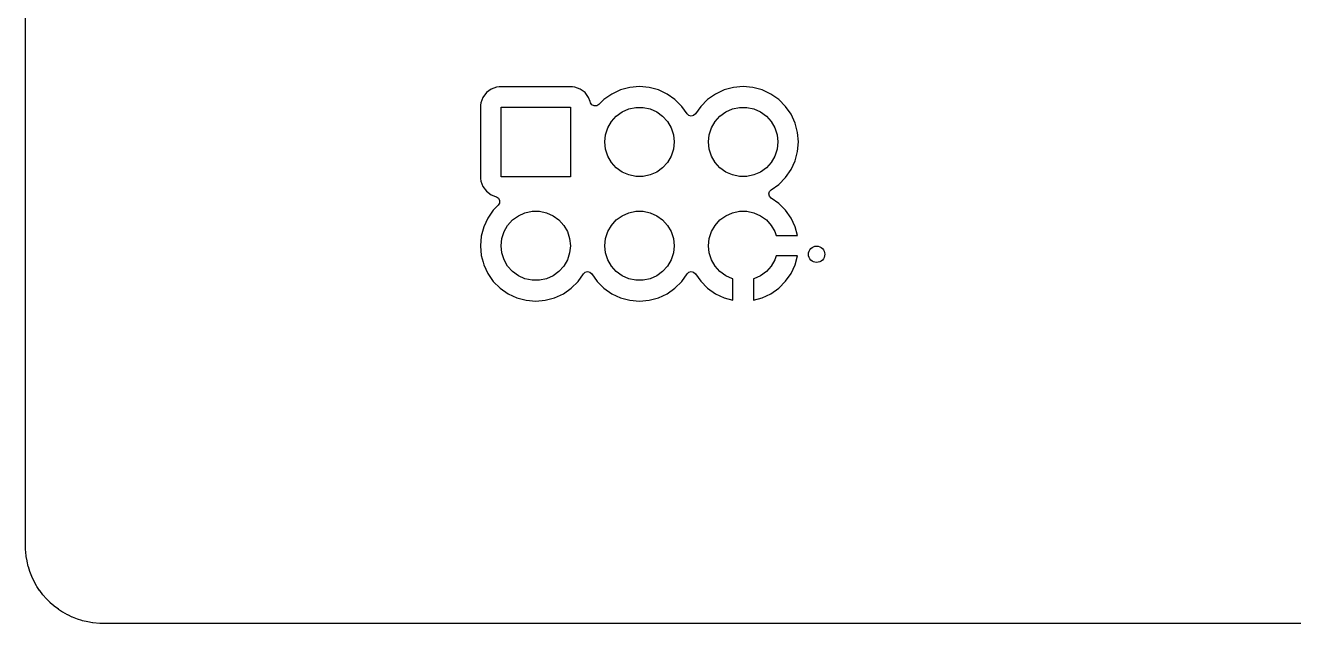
# Model space of a CAD drawing. Extents: x 5.05 to 8.3, y -4.1 to -1.1.
# Drawn here: x 5.05 to 6.273, y -4.1 to -3.523 of the extents above; entities that cross this region are included whole.
import ezdxf

# ---------------------------------------------------------------- set-up
doc = ezdxf.new("R2010")
doc.units = 0
doc.header["$MEASUREMENT"] = 0
doc.layers.add('BLACK', color=7, linetype='CONTINUOUS')

msp = doc.modelspace()

# ---------------------------------------------------------------- linework, layer by layer
at = {"layer": 'BLACK', "linetype": 'CONTINUOUS'}
for p, q in [((5.05002, -3.56485), (5.05002, -3.45591)), ((5.05002, -3.73583), (5.05002, -3.56485)), ((5.50443, -3.58291), (5.49912, -3.58489)), ((5.50678, -3.58266), (5.50443, -3.58291)), ((5.57748, -3.58266), (5.50678, -3.58266)), ((5.57982, -3.58291), (5.57748, -3.58266)), ((5.57748, -3.58266), (5.57748, -3.58266)), ((5.58513, -3.58489), (5.57982, -3.58291)), ((5.64213, -3.58245), (5.63286, -3.58327)), ((5.65139, -3.58327), (5.64213, -3.58245)), ((5.74213, -3.58245), (5.73286, -3.58327)), ((5.75139, -3.58327), (5.74213, -3.58245)), ((5.49119, -3.59282), (5.48921, -3.59813)), ((5.49458, -3.58829), (5.49119, -3.59282)), ((5.49912, -3.58489), (5.49458, -3.58829)), ((5.58967, -3.58829), (5.58513, -3.58489)), ((5.59306, -3.59282), (5.58967, -3.58829)), ((5.59455, -3.59681), (5.59306, -3.59282)), ((5.60782, -3.59494), (5.60302, -3.59974)), ((5.61544, -3.5896), (5.60782, -3.59494)), ((5.62387, -3.58567), (5.61544, -3.5896)), ((5.63286, -3.58327), (5.62387, -3.58567)), ((5.65797, -3.58503), (5.65139, -3.58327)), ((5.66038, -3.58567), (5.65797, -3.58503)), ((5.66881, -3.5896), (5.66038, -3.58567)), ((5.67643, -3.59494), (5.66881, -3.5896)), ((5.68301, -3.60152), (5.67643, -3.59494)), ((5.67643, -3.59494), (5.67643, -3.59494)), ((5.70782, -3.59494), (5.70124, -3.60152)), ((5.71544, -3.5896), (5.70782, -3.59494)), ((5.72387, -3.58567), (5.71544, -3.5896)), ((5.73286, -3.58327), (5.72387, -3.58567)), ((5.75797, -3.58503), (5.75139, -3.58327)), ((5.76038, -3.58567), (5.75797, -3.58503)), ((5.76881, -3.5896), (5.76038, -3.58567)), ((5.77643, -3.59494), (5.76881, -3.5896)), ((5.78301, -3.60152), (5.77643, -3.59494)), ((5.48921, -3.59813), (5.48896, -3.60048)), ((5.48896, -3.60048), (5.48896, -3.67118)), ((5.50866, -3.66929), (5.50866, -3.60236)), ((5.50866, -3.60236), (5.57559, -3.60236)), ((5.57559, -3.60236), (5.57559, -3.66929)), ((5.59499, -3.598), (5.59455, -3.59681)), ((5.59637, -3.59998), (5.59499, -3.598)), ((5.59853, -3.60106), (5.59637, -3.59998)), ((5.60094, -3.60097), (5.59853, -3.60106)), ((5.60302, -3.59974), (5.60094, -3.60097)), ((5.61973, -3.61096), (5.62539, -3.60685)), ((5.62539, -3.60685), (5.63178, -3.604)), ((5.63178, -3.604), (5.63863, -3.60255)), ((5.63863, -3.60255), (5.64562, -3.60255)), ((5.64562, -3.60255), (5.65247, -3.604)), ((5.65247, -3.604), (5.65886, -3.60685)), ((5.65886, -3.60685), (5.66452, -3.61096)), ((5.68813, -3.60883), (5.68301, -3.60152)), ((5.70124, -3.60152), (5.69612, -3.60883)), ((5.71973, -3.61096), (5.72539, -3.60685)), ((5.72539, -3.60685), (5.73178, -3.604)), ((5.73178, -3.604), (5.73863, -3.60255)), ((5.73863, -3.60255), (5.74562, -3.60255)), ((5.74562, -3.60255), (5.75247, -3.604)), ((5.75247, -3.604), (5.75886, -3.60685)), ((5.75886, -3.60685), (5.76452, -3.61096)), ((5.78835, -3.60914), (5.78301, -3.60152)), ((5.61155, -3.62222), (5.61505, -3.61616)), ((5.61505, -3.61616), (5.61973, -3.61096)), ((5.66452, -3.61096), (5.6692, -3.61616)), ((5.6692, -3.61616), (5.6727, -3.62222)), ((5.68987, -3.61036), (5.68813, -3.60883)), ((5.69213, -3.61091), (5.68987, -3.61036)), ((5.69438, -3.61036), (5.69213, -3.61091)), ((5.69612, -3.60883), (5.69438, -3.61036)), ((5.71155, -3.62222), (5.71505, -3.61616)), ((5.71505, -3.61616), (5.71973, -3.61096)), ((5.76452, -3.61096), (5.7692, -3.61616)), ((5.7692, -3.61616), (5.7727, -3.62222)), ((5.79228, -3.61757), (5.78835, -3.60914)), ((5.79469, -3.62656), (5.79228, -3.61757)), ((5.60866, -3.63583), (5.60939, -3.62887)), ((5.60939, -3.62887), (5.61155, -3.62222)), ((5.6727, -3.62222), (5.67486, -3.62887)), ((5.67486, -3.62887), (5.67559, -3.63583)), ((5.70866, -3.63583), (5.70939, -3.62887)), ((5.70939, -3.62887), (5.71155, -3.62222)), ((5.7727, -3.62222), (5.77486, -3.62887)), ((5.77486, -3.62887), (5.77559, -3.63583)), ((5.7955, -3.63583), (5.79469, -3.62656)), ((5.60939, -3.64278), (5.60866, -3.63583)), ((5.61155, -3.64944), (5.60939, -3.64278)), ((5.67486, -3.64278), (5.6727, -3.64944)), ((5.67559, -3.63583), (5.67486, -3.64278)), ((5.70939, -3.64278), (5.70866, -3.63583)), ((5.71155, -3.64944), (5.70939, -3.64278)), ((5.77486, -3.64278), (5.7727, -3.64944)), ((5.77559, -3.63583), (5.77486, -3.64278)), ((5.79469, -3.64509), (5.7955, -3.63583)), ((5.61505, -3.6555), (5.61155, -3.64944)), ((5.61973, -3.6607), (5.61505, -3.6555)), ((5.6692, -3.6555), (5.66452, -3.6607)), ((5.6727, -3.64944), (5.6692, -3.6555)), ((5.71505, -3.6555), (5.71155, -3.64944)), ((5.71973, -3.6607), (5.71505, -3.6555)), ((5.7692, -3.6555), (5.76452, -3.6607)), ((5.7727, -3.64944), (5.7692, -3.6555)), ((5.78835, -3.66251), (5.79228, -3.65408)), ((5.79228, -3.65408), (5.79469, -3.64509)), ((5.62539, -3.66481), (5.61973, -3.6607)), ((5.63178, -3.66765), (5.62539, -3.66481)), ((5.63863, -3.66911), (5.63178, -3.66765)), ((5.65247, -3.66765), (5.64562, -3.66911)), ((5.65886, -3.66481), (5.65247, -3.66765)), ((5.66452, -3.6607), (5.65886, -3.66481)), ((5.72539, -3.66481), (5.71973, -3.6607)), ((5.73178, -3.66765), (5.72539, -3.66481)), ((5.73863, -3.66911), (5.73178, -3.66765)), ((5.75247, -3.66765), (5.74562, -3.66911)), ((5.75886, -3.66481), (5.75247, -3.66765)), ((5.76452, -3.6607), (5.75886, -3.66481)), ((5.78301, -3.67013), (5.78835, -3.66251)), ((5.48896, -3.67118), (5.48921, -3.67352)), ((5.48921, -3.67352), (5.4902, -3.67618)), ((5.4902, -3.67618), (5.49119, -3.67883)), ((5.49119, -3.67883), (5.49458, -3.68337)), ((5.57559, -3.66929), (5.50866, -3.66929)), ((5.64562, -3.66911), (5.63863, -3.66911)), ((5.74562, -3.66911), (5.73863, -3.66911)), ((5.76911, -3.68184), (5.77643, -3.67671)), ((5.77643, -3.67671), (5.78301, -3.67013)), ((5.49458, -3.68337), (5.49912, -3.68676)), ((5.49912, -3.68676), (5.50348, -3.68839)), ((5.50348, -3.68839), (5.50429, -3.68869)), ((5.50429, -3.68869), (5.50628, -3.69007)), ((5.50628, -3.69007), (5.50736, -3.69223)), ((5.50736, -3.69223), (5.50727, -3.69464)), ((5.76703, -3.68584), (5.76758, -3.68358)), ((5.76758, -3.68809), (5.76703, -3.68584)), ((5.76758, -3.68358), (5.76911, -3.68184)), ((5.76911, -3.68984), (5.76758, -3.68809)), ((5.77642, -3.69496), (5.76911, -3.68984)), ((5.50124, -3.70152), (5.4959, -3.70914)), ((5.50604, -3.69672), (5.50124, -3.70152)), ((5.50727, -3.69464), (5.50604, -3.69672)), ((5.52539, -3.70685), (5.53178, -3.704)), ((5.53178, -3.704), (5.53863, -3.70255)), ((5.53863, -3.70255), (5.54562, -3.70255)), ((5.54562, -3.70255), (5.55247, -3.704)), ((5.55247, -3.704), (5.55886, -3.70685)), ((5.62539, -3.70685), (5.63178, -3.704)), ((5.63178, -3.704), (5.63863, -3.70255)), ((5.63863, -3.70255), (5.64562, -3.70255)), ((5.64562, -3.70255), (5.65247, -3.704)), ((5.65247, -3.704), (5.65886, -3.70685)), ((5.72539, -3.70685), (5.73178, -3.704)), ((5.73178, -3.704), (5.73863, -3.70255)), ((5.73863, -3.70255), (5.74562, -3.70255)), ((5.74562, -3.70255), (5.75247, -3.704)), ((5.75247, -3.704), (5.75886, -3.70685)), ((5.783, -3.70153), (5.77642, -3.69496)), ((5.78833, -3.70915), (5.783, -3.70153)), ((5.49197, -3.71757), (5.48956, -3.72656)), ((5.4959, -3.70914), (5.49197, -3.71757)), ((5.51155, -3.72222), (5.51505, -3.71616)), ((5.51505, -3.71616), (5.51973, -3.71096)), ((5.51973, -3.71096), (5.52539, -3.70685)), ((5.55886, -3.70685), (5.56452, -3.71096)), ((5.56452, -3.71096), (5.5692, -3.71616)), ((5.5692, -3.71616), (5.5727, -3.72222)), ((5.61155, -3.72222), (5.61505, -3.71616)), ((5.61505, -3.71616), (5.61973, -3.71096)), ((5.61973, -3.71096), (5.62539, -3.70685)), ((5.65886, -3.70685), (5.66452, -3.71096)), ((5.66452, -3.71096), (5.6692, -3.71616)), ((5.6692, -3.71616), (5.6727, -3.72222)), ((5.71155, -3.72222), (5.71505, -3.71616)), ((5.71505, -3.71616), (5.71973, -3.71096)), ((5.71973, -3.71096), (5.72539, -3.70685)), ((5.75886, -3.70685), (5.76452, -3.71096)), ((5.76452, -3.71096), (5.7692, -3.71616)), ((5.7692, -3.71616), (5.7727, -3.72222)), ((5.79226, -3.71758), (5.78833, -3.70915)), ((5.79451, -3.72598), (5.79226, -3.71758)), ((5.48956, -3.72656), (5.48875, -3.73583)), ((5.50866, -3.73583), (5.50939, -3.72887)), ((5.50939, -3.72887), (5.51155, -3.72222)), ((5.5727, -3.72222), (5.57486, -3.72887)), ((5.57486, -3.72887), (5.57559, -3.73583)), ((5.60866, -3.73583), (5.60939, -3.72887)), ((5.60939, -3.72887), (5.61155, -3.72222)), ((5.6727, -3.72222), (5.67486, -3.72887)), ((5.67486, -3.72887), (5.67559, -3.73583)), ((5.70866, -3.73583), (5.70939, -3.72887)), ((5.70939, -3.72887), (5.71155, -3.72222)), ((5.7727, -3.72222), (5.77392, -3.72598)), ((5.77392, -3.72598), (5.79451, -3.72598)), ((5.79451, -3.72598), (5.79451, -3.72598)), ((5.05002, -3.86417), (5.05002, -3.73583)), ((5.48875, -3.73583), (5.48956, -3.74509)), ((5.50939, -3.74278), (5.50866, -3.73583)), ((5.57559, -3.73583), (5.57486, -3.74278)), ((5.60939, -3.74278), (5.60866, -3.73583)), ((5.67559, -3.73583), (5.67486, -3.74278)), ((5.70939, -3.74278), (5.70866, -3.73583)), ((5.48956, -3.74509), (5.49133, -3.75167)), ((5.49133, -3.75167), (5.49197, -3.75408)), ((5.49197, -3.75408), (5.4959, -3.76251)), ((5.51155, -3.74944), (5.50939, -3.74278)), ((5.51505, -3.7555), (5.51155, -3.74944)), ((5.5727, -3.74944), (5.5692, -3.7555)), ((5.57486, -3.74278), (5.5727, -3.74944)), ((5.61155, -3.74944), (5.60939, -3.74278)), ((5.61505, -3.7555), (5.61155, -3.74944)), ((5.6727, -3.74944), (5.6692, -3.7555)), ((5.67486, -3.74278), (5.6727, -3.74944)), ((5.71155, -3.74944), (5.70939, -3.74278)), ((5.71505, -3.7555), (5.71155, -3.74944)), ((5.7727, -3.74944), (5.7692, -3.7555)), ((5.77392, -3.74567), (5.7727, -3.74944)), ((5.79451, -3.74567), (5.77392, -3.74567)), ((5.78833, -3.7625), (5.79226, -3.75407)), ((5.79226, -3.75407), (5.79451, -3.74567)), ((5.4959, -3.76251), (5.50124, -3.77013)), ((5.51973, -3.7607), (5.51505, -3.7555)), ((5.52539, -3.76481), (5.51973, -3.7607)), ((5.53178, -3.76765), (5.52539, -3.76481)), ((5.55886, -3.76481), (5.55247, -3.76765)), ((5.56452, -3.7607), (5.55886, -3.76481)), ((5.5692, -3.7555), (5.56452, -3.7607)), ((5.58301, -3.77013), (5.58813, -3.76283)), ((5.58813, -3.76283), (5.58987, -3.7613)), ((5.58987, -3.7613), (5.59213, -3.76075)), ((5.59213, -3.76075), (5.59438, -3.7613)), ((5.59438, -3.7613), (5.59612, -3.76283)), ((5.59612, -3.76283), (5.60124, -3.77013)), ((5.61973, -3.7607), (5.61505, -3.7555)), ((5.62539, -3.76481), (5.61973, -3.7607)), ((5.63178, -3.76765), (5.62539, -3.76481)), ((5.65886, -3.76481), (5.65247, -3.76765)), ((5.66452, -3.7607), (5.65886, -3.76481)), ((5.6692, -3.7555), (5.66452, -3.7607)), ((5.68301, -3.77013), (5.68814, -3.76281)), ((5.68814, -3.76281), (5.68988, -3.76128)), ((5.68988, -3.76128), (5.69214, -3.76073)), ((5.69214, -3.76073), (5.69439, -3.76128)), ((5.69439, -3.76128), (5.69614, -3.76281)), ((5.69614, -3.76281), (5.70126, -3.77012)), ((5.71973, -3.7607), (5.71505, -3.7555)), ((5.72539, -3.76481), (5.71973, -3.7607)), ((5.73178, -3.76765), (5.72539, -3.76481)), ((5.75886, -3.76481), (5.75247, -3.76765)), ((5.76452, -3.7607), (5.75886, -3.76481)), ((5.7692, -3.7555), (5.76452, -3.7607)), ((5.783, -3.77012), (5.78833, -3.7625)), ((5.50124, -3.77013), (5.50782, -3.77671)), ((5.50782, -3.77671), (5.51544, -3.78205)), ((5.53863, -3.76911), (5.53178, -3.76765)), ((5.54562, -3.76911), (5.53863, -3.76911)), ((5.55247, -3.76765), (5.54562, -3.76911)), ((5.56881, -3.78205), (5.57643, -3.77671)), ((5.57643, -3.77671), (5.58301, -3.77013)), ((5.60124, -3.77013), (5.60782, -3.77671)), ((5.60782, -3.77671), (5.61544, -3.78205)), ((5.63863, -3.76911), (5.63178, -3.76765)), ((5.64562, -3.76911), (5.63863, -3.76911)), ((5.65247, -3.76765), (5.64562, -3.76911)), ((5.66881, -3.78205), (5.67643, -3.77671)), ((5.67643, -3.77671), (5.68301, -3.77013)), ((5.70126, -3.77012), (5.70783, -3.7767)), ((5.70783, -3.7767), (5.71545, -3.78203)), ((5.73228, -3.76776), (5.73178, -3.76765)), ((5.73228, -3.78821), (5.73228, -3.76776)), ((5.75247, -3.76765), (5.75197, -3.76776)), ((5.75197, -3.76776), (5.75197, -3.78821)), ((5.7688, -3.78203), (5.77642, -3.7767)), ((5.77642, -3.7767), (5.783, -3.77012)), ((5.51544, -3.78205), (5.52387, -3.78598)), ((5.52387, -3.78598), (5.53286, -3.78839)), ((5.53286, -3.78839), (5.54213, -3.7892)), ((5.54213, -3.7892), (5.55139, -3.78839)), ((5.55139, -3.78839), (5.56038, -3.78598)), ((5.56038, -3.78598), (5.56881, -3.78205)), ((5.61544, -3.78205), (5.62387, -3.78598)), ((5.62387, -3.78598), (5.63286, -3.78839)), ((5.63286, -3.78839), (5.64213, -3.7892)), ((5.64213, -3.7892), (5.65139, -3.78839)), ((5.65139, -3.78839), (5.66038, -3.78598)), ((5.66038, -3.78598), (5.66881, -3.78205)), ((5.71545, -3.78203), (5.72388, -3.78596)), ((5.72388, -3.78596), (5.73228, -3.78821)), ((5.73228, -3.78821), (5.73228, -3.78821)), ((5.75197, -3.78821), (5.76037, -3.78596)), ((5.76037, -3.78596), (5.7688, -3.78203)), ((5.05002, -4.02484), (5.05002, -3.86417)), ((5.05003, -4.02516), (5.05002, -4.02484)), ((5.05024, -4.02829), (5.05003, -4.02516)), ((5.05024, -4.0283), (5.05024, -4.02829)), ((5.0507, -4.03479), (5.05024, -4.0283)), ((5.05078, -4.03539), (5.0507, -4.03479)), ((5.05162, -4.03962), (5.05078, -4.03539)), ((5.05164, -4.03969), (5.05162, -4.03962)), ((5.05276, -4.04486), (5.05164, -4.03969)), ((5.05291, -4.04539), (5.05276, -4.04486)), ((5.05437, -4.04969), (5.05291, -4.04539)), ((5.05442, -4.04982), (5.05437, -4.04969)), ((5.05618, -4.05456), (5.05442, -4.04982)), ((5.05638, -4.05501), (5.05618, -4.05456)), ((5.05843, -4.05917), (5.05638, -4.05501)), ((5.05852, -4.05934), (5.05843, -4.05917)), ((5.0609, -4.0637), (5.05852, -4.05934)), ((5.06112, -4.06407), (5.0609, -4.0637)), ((5.06372, -4.06796), (5.06112, -4.06407)), ((5.06387, -4.06817), (5.06372, -4.06796)), ((5.06682, -4.07211), (5.06387, -4.06817)), ((5.06706, -4.0724), (5.06682, -4.07211)), ((5.07015, -4.07593), (5.06706, -4.0724)), ((5.07037, -4.07616), (5.07015, -4.07593)), ((5.07384, -4.07963), (5.07037, -4.07616)), ((5.07407, -4.07985), (5.07384, -4.07963)), ((5.0776, -4.08294), (5.07407, -4.07985)), ((5.07789, -4.08318), (5.0776, -4.08294)), ((5.08183, -4.08613), (5.07789, -4.08318)), ((5.08204, -4.08628), (5.08183, -4.08613)), ((5.08388, -4.08751), (5.08204, -4.08628)), ((5.08593, -4.08888), (5.08388, -4.08751)), ((5.0863, -4.0891), (5.08593, -4.08888)), ((5.09066, -4.09148), (5.0863, -4.0891)), ((5.09084, -4.09157), (5.09066, -4.09148)), ((5.09499, -4.09362), (5.09084, -4.09157)), ((5.09544, -4.09382), (5.09499, -4.09362)), ((5.10017, -4.09558), (5.09544, -4.09382)), ((5.10031, -4.09563), (5.10017, -4.09558)), ((5.10461, -4.09709), (5.10031, -4.09563)), ((5.10514, -4.09724), (5.10461, -4.09709)), ((5.1103, -4.09836), (5.10514, -4.09724)), ((5.11039, -4.09838), (5.1103, -4.09836)), ((5.11461, -4.09922), (5.11039, -4.09838)), ((5.11521, -4.0993), (5.11461, -4.09922)), ((5.1217, -4.09976), (5.11521, -4.0993)), ((5.12172, -4.09977), (5.1217, -4.09976)), ((5.12457, -4.09995), (5.12172, -4.09977)), ((5.12484, -4.09997), (5.12457, -4.09995)), ((5.12516, -4.09998), (5.12484, -4.09997)), ((8.22484, -4.09998), (5.12516, -4.09998))]:
    msp.add_line(p, q, dxfattribs=at)
at = {"layer": 'BLACK'}
msp.add_circle((5.81299, -3.74409), 0.00787, dxfattribs=at)

doc.saveas('drawing.dxf')
